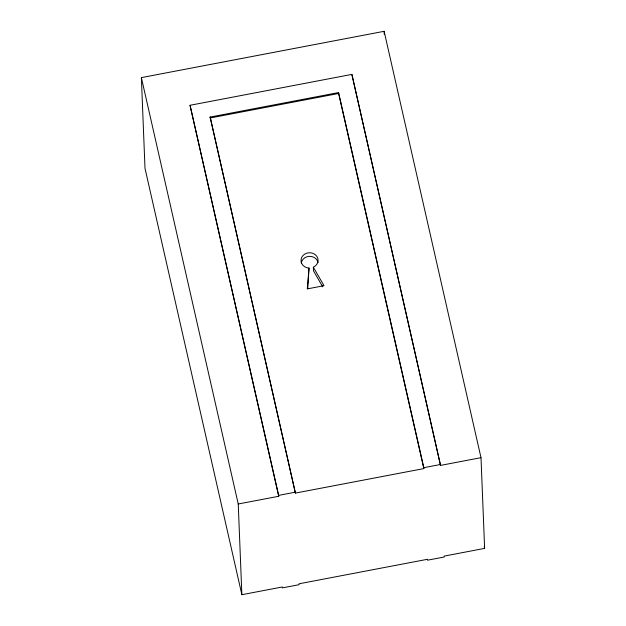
<?xml version="1.0" encoding="UTF-8"?>
<svg xmlns="http://www.w3.org/2000/svg" width="626" height="626" viewBox="0 0 626 626"><rect width="100%" height="100%" fill="white"/><g stroke="black" fill="none" stroke-linecap="round" stroke-linejoin="round"><path stroke-width="0.94" d="M309.025 268.061L307.28 288.891L324.018 285.699L313.352 267.232A8.545 7.668 -2.3 0 0 315.418 254.782A8.545 7.668 -2.3 0 0 301.709 257.403A8.545 7.668 -2.3 0 0 309.025 268.061L307.742 288.735M141.374 77.616L384.129 31.3L481.003 457.676L484.626 548.384L444.17 556.107L444.202 557.007L427.503 560.2L427.472 559.292L299.025 583.792L299.064 584.7L282.365 587.884L282.326 586.985L241.871 594.7L144.997 168.324L141.374 77.616L238.24 503.993L241.871 594.7M238.24 503.993L278.703 496.277L190.038 105.278L351.882 74.4L440.54 465.4L481.003 457.676M210.14 117.07L338.58 92.562L423.81 467.677L423.841 468.584L295.402 493.085L210.14 117.07L295.402 493.085M210.18 117.978L338.619 93.47L338.58 92.562M278.703 496.277L278.664 495.369L295.362 492.177M423.81 467.677L440.508 464.492M322.711 286.81L313.501 270.862L313.352 267.232M484.195 546.482L484.626 548.384M440.54 465.4L351.882 74.4M338.619 93.47L423.841 468.584M190.038 105.278L278.664 495.369M384.129 31.3L384.247 34.227M301.239 262.959A8.545 7.668 -2.3 0 1 309.455 256.355A8.545 7.668 -2.3 0 1 318.055 262.427"/></g></svg>
